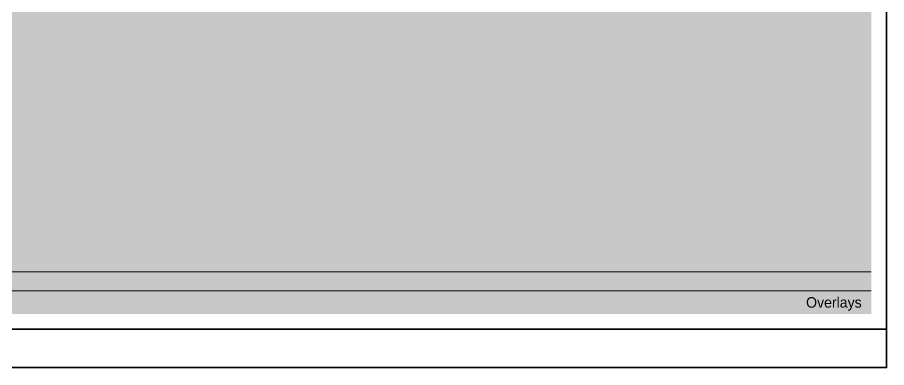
# Model space of a CAD drawing. Extents: x -16 to 3552, y -6016 to 16.
# Drawn here: x 709 to 1616, y -6016 to -5651 of the extents above; entities that cross this region are included whole.
import ezdxf
from ezdxf.enums import TextEntityAlignment as Align

# ---------------------------------------------------------------- set-up
doc = ezdxf.new("R2010")
doc.units = 0
doc.layers.add('FORGE-SHEET', color=7, linetype='Continuous', lineweight=35, true_color=0x9aa2a8)
doc.layers.add('UI-HAIRLINE', color=7, linetype='Continuous', lineweight=9, true_color=0x34383c)
for name, color, linetype, true_color in [('UI-PANEL-BG', 7, 'Continuous', 0x232629), ('UI-SHELL-BG', 7, 'Continuous', 0x1a1c1e), ('UI-TEXT-SEC', 7, 'Continuous', 0x8a9095)]:
    doc.layers.add(name, color=color, linetype=linetype, true_color=true_color)

msp = doc.modelspace()

# ---------------------------------------------------------------- hatches: boundary and pattern name
at = {"layer": 'UI-PANEL-BG'}
h = msp.add_hatch(color=256, dxfattribs=at)
h.dxf.hatch_style = 1
h.paths.add_polyline_path([(0, -5916), (1600, -5916), (1600, -5936), (0, -5936)])
h = msp.add_hatch(color=256, dxfattribs=at)
h.dxf.hatch_style = 1
h.paths.add_polyline_path([(0, -5936), (1600, -5936), (1600, -5960), (0, -5960)])
at = {"layer": 'UI-SHELL-BG'}
h = msp.add_hatch(color=256, dxfattribs=at)
h.dxf.hatch_style = 1
h.paths.add_polyline_path([(0, -5006), (1600, -5006), (1600, -5936), (0, -5936)])

# ---------------------------------------------------------------- linework, layer by layer
at = {"layer": 'FORGE-SHEET'}
msp.add_line((-16, -5976), (1616, -5976), dxfattribs=at)
msp.add_lwpolyline([(-16, -4944), (1616, -4944), (1616, -6016), (-16, -6016)], close=True, dxfattribs=at)
at = {"layer": 'UI-HAIRLINE'}
for p, q in [((0, -5916), (1600, -5916)), ((0, -5936), (1600, -5936))]:
    msp.add_line(p, q, dxfattribs=at)

# ---------------------------------------------------------------- texts
at = {"layer": 'UI-TEXT-SEC'}
msp.add_text('Overlays', height=11, dxfattribs=at).set_placement((1590, -5948), align=Align.MIDDLE_RIGHT)

doc.saveas('drawing.dxf')
